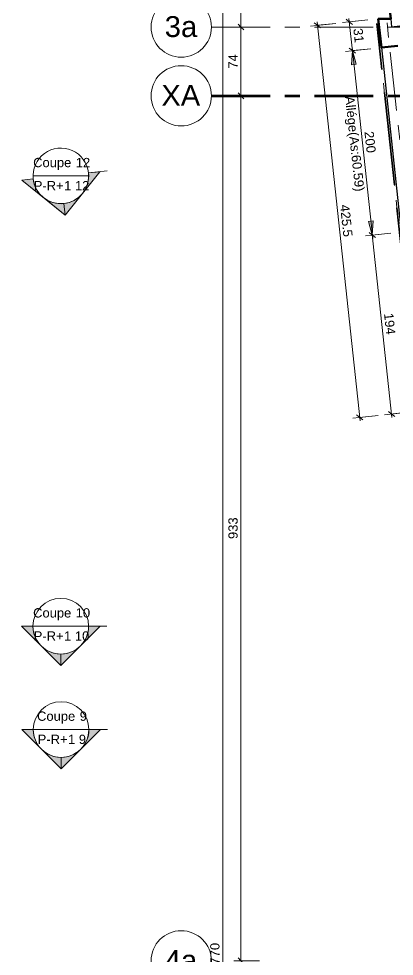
# Model space of a CAD drawing. Header units: metres. Extents: x 399 to 3028, y -427 to 863.
# Drawn here: x 400.47 to 404.52, y -398.77 to -388.66 of the extents above; entities that cross this region are included whole.
import ezdxf

# ---------------------------------------------------------------- set-up
doc = ezdxf.new("R2010")
doc.units = ezdxf.units.M
for name, pattern in [('Double tiret', [2.75, 1, -0.25, 0.5, -0.25, 0.5, -0.25]), ('Ligne de quadrillage', [1.11125, 0.635, -0.15875, 0.15875, -0.15875]), ('Tiret', [0.3175, 0.15875, -0.15875])]:
    doc.linetypes.add(name, pattern=pattern)
for name, color, linetype, lineweight in [('A-ANNO-DIMS', 211, 'Continuous', 9), ('A-ANNO-DIMS-50', 211, 'Continuous', 9), ('A-DETL', 90, 'Continuous', 18), ('A-WALL', 113, 'Continuous', 18), ('G-ANNO-SYMB', 111, 'Continuous', 9), ('L-SITE', 91, 'Double tiret', 35), ('S-GRID', 1, 'Continuous', 9), ('S-GRID-IDEN', 1, 'Continuous', 9)]:
    doc.layers.add(name, color=color, linetype=linetype, lineweight=lineweight)
doc.styles.add('Arial', font='arial.ttf', dxfattribs={"height": 0.1})
doc.styles.add('Arial_7', font='arial.ttf', dxfattribs={"height": 0.225})
doc.dimstyles.new('AES-_COTATION_1_50_2', dxfattribs={"dimscale": 0.3048, "dimtxt": 0.102026, "dimasz": 0.205052, "dimexe": 0.246063, "dimexo": 0.0625, "dimgap": 0.016404, "dimtad": 1, "dimdec": 1, "dimlfac": 100, "dimrnd": 0.5, "dimdsep": 46, "dimtxsty": 'Arial', "dimblk1": 'OBLIQUE', "dimblk2": 'OBLIQUE', "dimsah": 1, "dimcen": 0.09, "dimdle": 0.123031, "dimazin": 0, "dimtfac": 1, "dimtdec": 4, "dimtix": 1, "dimtmove": 0, "dimatfit": 3, "dimfxl": 0.656168, "dimfxlon": 1, "dimtvp": 1, "dimtolj": 1, "dimtzin": 0, "dimarcsym": 2})
doc.dimstyles.new('AES-_COTATION_1_50_3', dxfattribs={"dimscale": 0.3048, "dimtxt": 0.102026, "dimasz": 0.205052, "dimexe": 0.246063, "dimexo": 0.0625, "dimgap": 0.016404, "dimtad": 1, "dimdec": 1, "dimlfac": 100, "dimrnd": 0.5, "dimdsep": 46, "dimtxsty": 'Arial', "dimblk1": 'OBLIQUE', "dimblk2": 'OBLIQUE', "dimsah": 1, "dimcen": 0.09, "dimdle": 0.123031, "dimazin": 0, "dimtfac": 1, "dimtdec": 4, "dimtix": 1, "dimtmove": 0, "dimatfit": 3, "dimfxl": 0.656168, "dimfxlon": 1, "dimtvp": 1, "dimtolj": 1, "dimtzin": 0, "dimarcsym": 2})
doc.dimstyles.new('AES-_COTATION_Allège_1_50', dxfattribs={"dimscale": 0.3048, "dimtxt": 0.102026, "dimasz": 0.492126, "dimexe": 0.246063, "dimexo": 0.0625, "dimgap": 0.016404, "dimtad": 1, "dimdec": 1, "dimlfac": 100, "dimrnd": 0.5, "dimdsep": 46, "dimtxsty": 'Arial', "dimsah": 1, "dimcen": 0.09, "dimdle": 0.123031, "dimazin": 0, "dimtfac": 1, "dimtdec": 4, "dimtix": 1, "dimtmove": 0, "dimatfit": 3, "dimfxl": 0.656168, "dimfxlon": 1, "dimtvp": 1, "dimtolj": 1, "dimtzin": 0, "dimarcsym": 2})

# ---------------------------------------------------------------- blocks, each defined once
blk = doc.blocks.new('Family - ___-883270-AES_EXE_BET_TZ_R_1_COF_0100-Plan coffrage PH R_1 Diffusion')
at = {"layer": 'A-DETL', "linetype": 'Tiret'}
blk.add_line((441.048, -340.575), (447.967, -373.003), dxfattribs=at)
at = {"layer": 'L-SITE'}
blk.add_line((441.048, -340.575), (447.967, -373.003), dxfattribs=at)
blk = doc.blocks.new('Quadrillage - M_Extrémité de la ligne de quadrillage - Cercle-214440-AES_EXE_BET_TZ_R_1_COF_0100-Plan coffrage PH R_1 Diffusion')
at = {"layer": 'S-GRID-IDEN'}
blk.add_circle((0, 0), 0.0065, dxfattribs=at)
blk = doc.blocks.new('DIMBLOCK294-AES_EXE_BET_TZ_R_1_COF_0100-Plan coffrage PH R_1 Diffusion')
at = {"layer": 'A-ANNO-DIMS-50', "transparency": 16777216}
for p, q in [((402.864, -384.928), (402.833, -384.897)), ((402.864, -384.89), (402.864, -388.745)), ((403.064, -384.928), (402.789, -384.928)), ((402.864, -384.928), (402.896, -384.959)), ((402.864, -384.928), (403.064, -384.928)), ((403.064, -388.745), (402.789, -388.745)), ((402.864, -388.745), (402.833, -388.714)), ((402.864, -388.745), (402.896, -388.776)), ((402.864, -388.745), (403.064, -388.745))]:
    blk.add_line(p, q, dxfattribs=at)
at = {"layer": 'A-ANNO-DIMS-50', "color": 0, "transparency": 16777216, "insert": (402.729, -387.01), "char_height": 0.1, "width": 0.41627, "attachment_point": 1, "rotation": 90, "line_spacing_factor": 0.941778, "style": 'Arial'}
blk.add_mtext('381.5', dxfattribs=at)
blk = doc.blocks.new('_Oblique')
at = {"color": 0, "linetype": 'ByBlock', "lineweight": -2}
blk.add_line((-0.5, -0.5), (0.5, 0.5), dxfattribs=at)
blk = doc.blocks.new('DIMBLOCK295-AES_EXE_BET_TZ_R_1_COF_0100-Plan coffrage PH R_1 Diffusion')
at = {"layer": 'A-ANNO-DIMS-50', "transparency": 16777216}
for p, q in [((403.064, -388.745), (402.789, -388.745)), ((402.864, -388.745), (402.833, -388.714)), ((402.864, -388.745), (402.864, -389.486)), ((402.864, -388.745), (402.896, -388.776)), ((402.864, -388.745), (403.064, -388.745)), ((402.864, -389.486), (402.833, -389.455)), ((403.064, -389.486), (402.789, -389.486)), ((402.864, -389.486), (402.896, -389.518)), ((402.864, -389.486), (403.064, -389.486))]:
    blk.add_line(p, q, dxfattribs=at)
at = {"layer": 'A-ANNO-DIMS-50', "color": 0, "transparency": 16777216, "insert": (402.729, -389.193), "char_height": 0.1, "width": 0.18459, "attachment_point": 1, "rotation": 90, "line_spacing_factor": 0.941778, "style": 'Arial'}
blk.add_mtext('74', dxfattribs=at)
blk = doc.blocks.new('DIMBLOCK296-AES_EXE_BET_TZ_R_1_COF_0100-Plan coffrage PH R_1 Diffusion')
at = {"layer": 'A-ANNO-DIMS-50', "transparency": 16777216}
for p, q in [((402.864, -389.486), (402.833, -389.455)), ((403.064, -389.486), (402.789, -389.486)), ((402.864, -389.486), (402.864, -398.815)), ((402.864, -389.486), (402.896, -389.518)), ((402.864, -389.486), (403.064, -389.486)), ((403.064, -398.815), (402.789, -398.815)), ((402.864, -398.815), (402.833, -398.784)), ((402.864, -398.815), (402.896, -398.846)), ((402.864, -398.815), (403.064, -398.815))]:
    blk.add_line(p, q, dxfattribs=at)
at = {"layer": 'A-ANNO-DIMS-50', "color": 0, "transparency": 16777216, "insert": (402.729, -394.266), "char_height": 0.1, "width": 0.27688, "attachment_point": 1, "rotation": 90, "line_spacing_factor": 0.941778, "style": 'Arial'}
blk.add_mtext('933', dxfattribs=at)
blk = doc.blocks.new('DIMBLOCK299-AES_EXE_BET_TZ_R_1_COF_0100-Plan coffrage PH R_1 Diffusion')
at = {"layer": 'A-ANNO-DIMS-50', "transparency": 16777216}
for p, q in [((402.668, -384.928), (402.636, -384.897)), ((402.668, -384.89), (402.668, -412.667)), ((402.868, -384.928), (402.593, -384.928)), ((402.668, -384.928), (402.699, -384.959)), ((402.668, -384.928), (402.868, -384.928)), ((402.668, -412.629), (402.636, -412.598)), ((402.868, -412.629), (402.593, -412.629)), ((402.668, -412.629), (402.699, -412.661)), ((402.668, -412.629), (402.868, -412.629))]:
    blk.add_line(p, q, dxfattribs=at)
at = {"layer": 'A-ANNO-DIMS-50', "color": 0, "transparency": 16777216, "insert": (402.533, -398.932), "char_height": 0.1, "width": 0.36918, "attachment_point": 1, "rotation": 90, "line_spacing_factor": 0.941778, "style": 'Arial'}
blk.add_mtext('2770', dxfattribs=at)
blk = doc.blocks.new('Coupe - M_Section Head - Filled-24181-AES_EXE_BET_TZ_R_1_COF_0100-Plan coffrage PH R_1 Diffusion')
at = {"layer": 'G-ANNO-SYMB'}
h = blk.add_hatch(color=256, dxfattribs=at)
edge = h.paths.add_edge_path()
edge.add_line((-0.006, 0.00849), (-0.006, 0.006))
edge.add_arc((-0.006, 0), 0.006, 90, 135)
edge.add_line((-0.01024, 0.00424), (-0.006, 0.00849))
h = blk.add_hatch(color=256, dxfattribs=at)
edge = h.paths.add_edge_path()
edge.add_line((-0.006, 0.00849), (-0.00176, 0.00424))
edge.add_arc((-0.006, 0), 0.006, 45, 90)
edge.add_line((-0.006, 0.006), (-0.006, 0.00849))
h = blk.add_hatch(color=256, dxfattribs=at)
edge = h.paths.add_edge_path()
edge.add_line((-0.01449, 0), (-0.01024, 0.00424))
edge.add_arc((-0.006, 0), 0.006, 135, 180)
edge.add_line((-0.012, 0), (-0.01449, 0))
h = blk.add_hatch(color=256, dxfattribs=at)
edge = h.paths.add_edge_path()
edge.add_line((0.00249, 0), (0, 0))
edge.add_arc((-0.006, 0), 0.006, 360, 405)
edge.add_line((-0.00176, 0.00424), (0.00249, 0))
at = {"layer": 'G-ANNO-SYMB', "lineweight": 18}
for p, q in [((-0.006, 0.00849), (-0.01449, 0)), ((-0.006, 0.00849), (-0.01024, 0.00424)), ((-0.006, 0.00849), (0.00249, 0)), ((-0.006, 0.006), (-0.006, 0.00849)), ((-0.006, 0.00849), (-0.006, 0.006)), ((-0.00176, 0.00424), (-0.006, 0.00849)), ((-0.01024, 0.00424), (-0.01449, 0)), ((0.00249, 0), (-0.00176, 0.00424)), ((-0.01449, 0), (-0.012, 0)), ((0, 0), (0.00249, 0)), ((-0.012, 0), (-0.01449, 0)), ((0, 0), (0.00249, 0))]:
    blk.add_line(p, q, dxfattribs=at)
for start, end in [(360, 180), (135, 180), (90, 135), (45, 90), (360, 45), (180, 360)]:
    blk.add_arc((-0.006, 0), 0.006, start, end, dxfattribs=at)
blk = doc.blocks.new('DIMBLOCK326-AES_EXE_BET_TZ_R_1_COF_0100-Plan coffrage PH R_1 Diffusion')
at = {"layer": 'A-ANNO-DIMS-50', "transparency": 16777216}
for p, q in [((404.231, -388.668), (403.958, -388.697)), ((404.032, -388.689), (403.998, -388.661)), ((404.028, -388.652), (404.07, -389.037)), ((404.032, -388.689), (404.231, -388.668)), ((404.032, -388.689), (404.067, -388.717)), ((404.265, -388.978), (403.991, -389.007)), ((404.066, -388.999), (404.032, -388.972)), ((404.066, -388.999), (404.265, -388.978)), ((404.066, -388.999), (404.1, -389.027))]:
    blk.add_line(p, q, dxfattribs=at)
at = {"layer": 'A-ANNO-DIMS-50', "color": 0, "transparency": 16777216, "insert": (404.175, -388.753), "char_height": 0.1, "width": 0.18459, "attachment_point": 1, "rotation": 276.1606, "line_spacing_factor": 0.941778, "style": 'Arial'}
blk.add_mtext('31', dxfattribs=at)
blk = doc.blocks.new('DIMBLOCK327-AES_EXE_BET_TZ_R_1_COF_0100-Plan coffrage PH R_1 Diffusion')
at = {"layer": 'A-ANNO-DIMS-50', "transparency": 16777216}
for points in [[(404.066, -388.999), (404.056, -389.151), (404.108, -389.146)], [(404.281, -390.988), (404.291, -390.836), (404.238, -390.842)]]:
    blk.add_hatch(color=256, dxfattribs=at).paths.add_polyline_path(points)
for p, q in [((404.265, -388.978), (403.991, -389.007)), ((404.066, -388.999), (404.056, -389.151)), ((404.062, -388.962), (404.285, -391.025)), ((404.066, -388.999), (404.265, -388.978)), ((404.108, -389.146), (404.066, -388.999)), ((404.056, -389.151), (404.108, -389.146)), ((404.291, -390.836), (404.238, -390.842)), ((404.238, -390.842), (404.281, -390.988)), ((404.281, -390.988), (404.291, -390.836)), ((404.479, -390.966), (404.206, -390.996)), ((404.281, -390.988), (404.479, -390.966))]:
    blk.add_line(p, q, dxfattribs=at)
at = {"layer": 'A-ANNO-DIMS-50', "color": 0, "transparency": 16777216, "char_height": 0.1, "attachment_point": 1, "rotation": 276.1606, "line_spacing_factor": 0.941778, "style": 'Arial'}
for s, insert, width in [('Allége(As:60.59)', (404.086, -389.485), 1.23561), ('200', (404.295, -389.864), 0.27688)]:
    blk.add_mtext(s, dxfattribs=dict(at, insert=insert, width=width))
blk = doc.blocks.new('DIMBLOCK328-AES_EXE_BET_TZ_R_1_COF_0100-Plan coffrage PH R_1 Diffusion')
at = {"layer": 'A-ANNO-DIMS-50', "transparency": 16777216}
for p, q in [((404.479, -390.966), (404.206, -390.996)), ((404.281, -390.988), (404.246, -390.96)), ((404.277, -390.951), (404.493, -392.955)), ((404.281, -390.988), (404.479, -390.966)), ((404.281, -390.988), (404.315, -391.016)), ((404.489, -392.918), (404.454, -392.89)), ((404.688, -392.896), (404.414, -392.926)), ((404.489, -392.918), (404.688, -392.896)), ((404.489, -392.918), (404.523, -392.945))]:
    blk.add_line(p, q, dxfattribs=at)
at = {"layer": 'A-ANNO-DIMS-50', "color": 0, "transparency": 16777216, "insert": (404.506, -391.824), "char_height": 0.1, "width": 0.27688, "attachment_point": 1, "rotation": 276.1606, "line_spacing_factor": 0.941778, "style": 'Arial'}
blk.add_mtext('194', dxfattribs=at)
blk = doc.blocks.new('DIMBLOCK801-AES_EXE_BET_TZ_R_1_COF_0100-Plan coffrage PH R_1 Diffusion')
at = {"layer": 'A-ANNO-DIMS-50', "transparency": 16777216}
for p, q in [((403.888, -388.705), (403.614, -388.734)), ((403.689, -388.726), (403.654, -388.699)), ((404.149, -392.992), (403.685, -388.689)), ((403.689, -388.726), (403.888, -388.705)), ((403.689, -388.726), (403.723, -388.754)), ((404.344, -392.933), (404.071, -392.963)), ((404.145, -392.955), (404.111, -392.927)), ((404.145, -392.955), (404.344, -392.933)), ((404.145, -392.955), (404.179, -392.982))]:
    blk.add_line(p, q, dxfattribs=at)
at = {"layer": 'A-ANNO-DIMS-50', "color": 0, "transparency": 16777216, "insert": (404.032, -390.654), "char_height": 0.1, "width": 0.41627, "attachment_point": 1, "rotation": 276.1606, "line_spacing_factor": 0.941778, "style": 'Arial'}
blk.add_mtext('425.5', dxfattribs=at)

msp = doc.modelspace()

# ---------------------------------------------------------------- linework, layer by layer
at = {"layer": 'A-WALL', "color": 2, "lineweight": 50}
for p, q in [((404.4799, -388.6554), (404.2848, -386.8453)), ((404.3786, -388.9656), (404.3451, -388.6554)), ((404.3451, -388.6554), (404.4799, -388.6554)), ((404.5575, -388.9463), (404.3786, -388.9656))]:
    msp.add_line(p, q, dxfattribs=at)
at = {"layer": 'A-WALL', "color": 3, "lineweight": 25}
for p, q in [((404.4799, -388.6554), (404.4891, -388.7407)), ((404.4891, -388.7407), (404.6681, -388.7214)), ((404.3786, -388.9656), (404.5932, -390.9541))]:
    msp.add_line(p, q, dxfattribs=at)
at = {"layer": 'G-ANNO-SYMB', "lineweight": 18}
for p, q in [((400.6223, -390.3504), (401.2223, -390.3504)), ((400.6217, -395.2068), (401.2217, -395.2068)), ((400.6246, -396.321), (401.2246, -396.321))]:
    msp.add_line(p, q, dxfattribs=at)
at = {"layer": 'G-ANNO-SYMB'}
for p, q in [((401.2205, -390.3182), (401.4214, -390.2965)), ((401.2217, -395.2068), (401.4194, -395.2068)), ((401.2246, -396.321), (401.4245, -396.321))]:
    msp.add_line(p, q, dxfattribs=at)
at = {"layer": 'S-GRID', "linetype": 'Ligne de quadrillage'}
for p, q in [((403.5199, -380.1753), (408.2565, -424.0576)), ((402.5455, -388.7449), (470.4951, -388.7439))]:
    msp.add_line(p, q, dxfattribs=at)
at = {"layer": 'S-GRID', "linetype": 'Ligne de quadrillage', "lineweight": 100}
msp.add_line((402.5455, -389.4864), (470.4951, -389.4864), dxfattribs=at)

# ---------------------------------------------------------------- block references
at = {"layer": 'G-ANNO-SYMB', "lineweight": 18, "extrusion": (0, 0, -1)}
for p, xscale, yscale, zscale, rotation in [((-401.2205, -390.3182), 49.99999999999997, 49.99999999999997, 49.99999999999997, 173.8394414318287), ((-401.2217, -395.2068), 49.99999999999997, 49.99999999999997, 49.99999999999997, 180), ((-401.2246, -396.321), 49.99999999999996, 49.99999999999996, 49.99999999999996, 180)]:
    msp.add_blockref('Coupe - M_Section Head - Filled-24181-AES_EXE_BET_TZ_R_1_COF_0100-Plan coffrage PH R_1 Diffusion', p, dxfattribs=dict(at, xscale=xscale, yscale=yscale, zscale=zscale, rotation=rotation))
at = {"layer": 'L-SITE', "linetype": 'Tiret', "lineweight": 18, "rotation": 354.117617010805}
msp.add_blockref('Family - ___-883270-AES_EXE_BET_TZ_R_1_COF_0100-Plan coffrage PH R_1 Diffusion', (0, 0), dxfattribs=at)
at = {"layer": 'S-GRID-IDEN'}
for p, xscale, yscale, zscale, rotation in [((402.2205, -388.7449), 49.99999999999997, 49.99999999999997, 49.99999999999997, 270.0008506628035), ((402.2205, -389.4864), 49.99999999999996, 49.99999999999996, 49.99999999999996, 270.0000000000001), ((402.2205, -398.8152), 49.99999999999997, 49.99999999999997, 49.99999999999997, 270.0010158608644)]:
    msp.add_blockref('Quadrillage - M_Extrémité de la ligne de quadrillage - Cercle-214440-AES_EXE_BET_TZ_R_1_COF_0100-Plan coffrage PH R_1 Diffusion', p, dxfattribs=dict(at, xscale=xscale, yscale=yscale, zscale=zscale, rotation=rotation))

# ---------------------------------------------------------------- texts
at = {"layer": 'G-ANNO-SYMB', "char_height": 0.1, "attachment_point": 1, "style": 'Arial'}
for s, insert, width in [('Coupe ', (400.6236, -390.1559), 0.557173), ('12', (401.0834, -390.1559), 0.192405), ('P-R+', (400.6304, -390.4053), 0.396835), ('1 12', (400.9578, -390.4053), 0.336709), ('Coupe ', (400.6231, -395.0124), 0.557173), ('10', (401.0828, -395.0124), 0.192405), ('P-R+', (400.6298, -395.2618), 0.396835), ('1 10', (400.9572, -395.2618), 0.336709), ('Coupe ', (400.6657, -396.1265), 0.557173), ('\\fArial|b0|i0|c178|p34|;9', (401.1255, -396.1265), 0.096202), ('P-R+', (400.6722, -396.376), 0.396835), ('1 9', (400.9997, -396.376), 0.240506)]:
    msp.add_mtext(s, dxfattribs=dict(at, insert=insert, width=width))
at = {"layer": 'S-GRID-IDEN', "char_height": 0.225, "attachment_point": 1, "style": 'Arial_7'}
for s, insert, width in [('\\fArial|b0|i0|c178|p34|;3', (402.0422, -388.6272), 0.212447), ('\\fArial|b0|i0|c178|p34|;a', (402.2175, -388.6272), 0.212447), ('XA', (402.0059, -389.3688), 0.51308), ('\\fArial|b0|i0|c178|p34|;4', (402.0422, -398.6976), 0.212447), ('\\fArial|b0|i0|c178|p34|;a', (402.2175, -398.6976), 0.212447)]:
    msp.add_mtext(s, dxfattribs=dict(at, insert=insert, width=width))

# ---------------------------------------------------------------- dimensions: what is measured, and where the dimension line sits
at = {"layer": 'A-ANNO-DIMS'}
for base, p1, p2, angle, dimstyle, override, picture, middle in [((402.6677, -412.6293), (402.8677, -384.928), (402.8677, -412.6293), 90, 'AES-_COTATION_1_50_2', {"dimpost": '<>', "dimfxl": 27.701307}, 'DIMBLOCK299-AES_EXE_BET_TZ_R_1_COF_0100-Plan coffrage PH R_1 Diffusion', (402.6116, -398.7786)), ((402.8643, -388.7449), (403.0643, -384.928), (403.0643, -388.7449), 90, 'AES-_COTATION_1_50_2', {"dimpost": '<>', "dimfxl": 3.816921}, 'DIMBLOCK294-AES_EXE_BET_TZ_R_1_COF_0100-Plan coffrage PH R_1 Diffusion', (402.8082, -386.8364)), ((402.86429, -389.4864), (403.06429, -388.74487), (403.06429, -389.4864), 90, 'AES-_COTATION_1_50_2', {"dimpost": '<>', "dimfxl": 0.741528}, 'DIMBLOCK295-AES_EXE_BET_TZ_R_1_COF_0100-Plan coffrage PH R_1 Diffusion', (402.80929, -389.11564)), ((403.6887, -388.7262), (404.3439, -392.9332), (403.8875, -388.7048), 276.16056, 'AES-_COTATION_1_50_3', {"dimpost": '<>', "dimfxl": 4.252981}, 'DIMBLOCK801-AES_EXE_BET_TZ_R_1_COF_0100-Plan coffrage PH R_1 Diffusion', (403.9726, -390.8344)), ((404.066, -388.9994), (404.2313, -388.6677), (404.2648, -388.9779), 276.16056, 'AES-_COTATION_1_50_2', {"dimpost": '<>', "dimfxl": 0.312053}, 'DIMBLOCK326-AES_EXE_BET_TZ_R_1_COF_0100-Plan coffrage PH R_1 Diffusion', (404.105, -388.8382)), ((402.8643, -398.8152), (403.0643, -389.4864), (403.0643, -398.8152), 90, 'AES-_COTATION_1_50_2', {"dimpost": '<>', "dimfxl": 9.328812}, 'DIMBLOCK296-AES_EXE_BET_TZ_R_1_COF_0100-Plan coffrage PH R_1 Diffusion', (402.8082, -394.1508)), ((404.4889, -392.9175), (404.4794, -390.9664), (404.6877, -392.8961), 276.16056, 'AES-_COTATION_1_50_2', {"dimpost": '<>', "dimfxl": 1.940929}, 'DIMBLOCK328-AES_EXE_BET_TZ_R_1_COF_0100-Plan coffrage PH R_1 Diffusion', (404.4405, -391.9467))]:
    dim = msp.add_linear_dim(base=base, p1=p1, p2=p2, angle=angle, dimstyle=dimstyle, override=override, dxfattribs=at)
    dim.commit()
    dim.dimension.update_dxf_attribs({"geometry": picture, "text_midpoint": middle})
dim = msp.add_linear_dim(base=(404.2806, -390.9878), p1=(404.2648, -388.9779), p2=(404.4794, -390.9664), angle=276.16056, text='<>\\XAllége(As:60.59)', dimstyle='AES-_COTATION_Allège_1_50', override={"dimpost": '<>', "dimfxl": 2}, dxfattribs=at)
dim.commit()
dim.dimension.update_dxf_attribs({"geometry": 'DIMBLOCK327-AES_EXE_BET_TZ_R_1_COF_0100-Plan coffrage PH R_1 Diffusion', "text_midpoint": (404.1733, -389.9936)})

doc.saveas('drawing.dxf')
